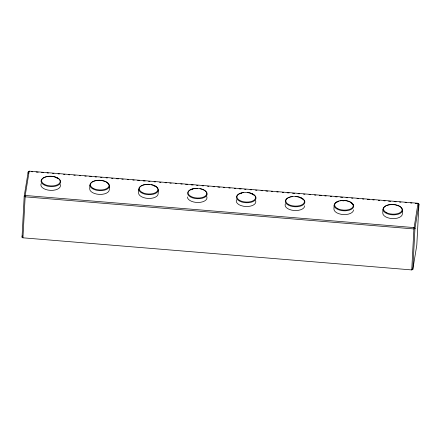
<?xml version="1.0" encoding="UTF-8"?>
<svg xmlns="http://www.w3.org/2000/svg" width="441" height="441" viewBox="0 0 441 441"><rect width="100%" height="100%" fill="white"/><g stroke="black" fill="none" stroke-linecap="round" stroke-linejoin="round"><path stroke-width="0.66" d="M22.05 237.23L24.2 196.239L28.191 171.913L29.205 171.158L418.018 203.268L418.95 204.183L416.8 245.174L412.809 269.501L411.751 269.925L22.943 237.82L22.05 237.23L22.27 235.88M22.943 237.82L25.22 195.479L29.211 171.152L29.249 171.488M28.119 173.28L28.191 171.913M89.898 185.126L89.699 188.886A9.812 5.116 3 0 0 99.451 194.404A9.812 5.116 3 0 0 109.307 189.691L109.506 185.931M138.744 189.156L138.546 192.915A9.812 5.116 3 0 0 148.297 198.439A9.812 5.116 3 0 0 158.154 193.726L158.352 189.966M334.124 205.291L333.925 209.051A9.812 5.116 3 0 0 343.677 214.574A9.812 5.116 3 0 0 353.533 209.861M382.97 209.326L382.771 213.086A9.812 5.116 3 0 0 392.523 218.604A9.812 5.116 3 0 0 402.379 213.891L402.578 210.131M411.751 269.925L413.901 228.934L418.018 203.262L418.95 204.183L414.959 228.51L412.809 269.501M414.959 228.51L413.901 228.934L25.093 196.829L24.2 196.239L25.22 195.479L414.027 227.589L414.959 228.51L414.027 227.589M31.305 171.659L32.678 171.77M36.107 172.056L38.163 172.222M41.592 172.508L43.648 172.679M47.077 172.96L48.449 173.076M52.562 173.412L53.934 173.528M58.047 173.864L59.419 173.98M63.537 174.322L64.904 174.432M68.333 174.713L69.706 174.829M73.823 175.171L75.191 175.281M79.308 175.623L80.681 175.733M84.793 176.075L86.166 176.191M89.595 176.472L91.651 176.643M95.08 176.924L96.452 177.039M100.565 177.376L101.937 177.491M106.049 177.828L107.422 177.944M111.534 178.285L112.907 178.396M116.336 178.682L118.392 178.848M121.821 179.134L123.193 179.244M127.306 179.586L128.678 179.696M132.796 180.038L134.163 180.154M137.592 180.435L139.648 180.606M143.077 180.887L145.139 181.058M148.567 181.339L149.934 181.455M154.052 181.791L155.425 181.907M159.537 182.249L160.91 182.359M165.022 182.701L166.395 182.811M169.824 183.098L171.196 183.208M175.309 183.55L176.681 183.66M180.793 184.002L182.166 184.118M185.595 184.399L187.651 184.57M191.08 184.851L193.136 185.022M196.565 185.303L197.937 185.418M202.05 185.76L203.422 185.87M207.54 186.212L208.907 186.323M213.025 186.664L214.398 186.775M217.826 187.061L219.883 187.232M223.311 187.513L224.678 187.629M228.796 187.965L230.169 188.081M234.281 188.417L235.654 188.533M239.083 188.814L241.139 188.985M244.568 189.266L245.94 189.382M250.053 189.724L251.425 189.834M255.537 190.176L256.91 190.286M261.022 190.628L262.395 190.744M265.824 191.025L267.88 191.196M271.309 191.477L272.681 191.592M276.794 191.929L278.166 192.044M282.284 192.381L283.651 192.496M287.08 192.778L289.142 192.949M292.57 193.235L294.627 193.401M298.055 193.687L299.428 193.797M303.54 194.139L304.913 194.249M309.025 194.591L310.398 194.707M314.51 195.043L315.883 195.159M319.312 195.44L321.368 195.611M324.797 195.892L326.169 196.008M330.281 196.35L331.654 196.46M335.083 196.741L337.139 196.912M340.568 197.199L342.624 197.364M346.053 197.651L347.425 197.761M351.543 198.103L352.91 198.213M357.028 198.555L358.395 198.671M362.513 199.007L363.886 199.123M367.314 199.404L369.371 199.575M372.799 199.856L374.172 199.971M378.284 200.313L379.657 200.423M383.769 200.765L385.142 200.875M388.571 201.162L390.627 201.328M394.056 201.614L396.112 201.785M399.54 202.066L400.913 202.182M405.025 202.518L406.398 202.634M410.516 202.97L411.883 203.086M415.312 203.367L417.368 203.538M418.018 203.262L418.057 203.593M395.362 204.889A9.812 5.116 3 0 1 401.635 212.259A9.812 5.116 3 0 1 387.104 213.687A9.812 5.116 3 0 1 385.881 205.826M386.349 205.616A9.812 5.116 3 0 1 394.745 204.789M348.881 201.465A9.812 5.116 3 0 1 351.405 209.293A9.812 5.116 3 0 1 336.384 208.676A9.812 5.116 3 0 1 339.074 201.063M340.226 200.815A9.812 5.116 3 0 1 346.521 200.859M347.128 200.98A9.812 5.116 3 0 1 348.318 201.283M336.329 202.595A9.322 4.857 3 0 1 337.382 201.989M342.767 200.826A9.322 4.857 3 0 1 343.98 200.837M351.097 202.866A9.322 4.857 3 0 1 352.938 204.806M299.786 197.645A9.322 4.857 3 0 1 301.264 198.263M302.25 198.83A9.322 4.857 3 0 1 303.176 199.564M295.779 196.581A9.812 5.116 3 0 1 304.119 203.99A9.812 5.116 3 0 1 288.579 205.241A9.812 5.116 3 0 1 290.228 197.028M290.795 196.895A9.812 5.116 3 0 1 292.598 196.614M304.692 205.826A9.812 5.116 3 0 1 293.552 210.44A9.812 5.116 3 0 1 285.432 203.709M239.689 193.919A9.322 4.857 3 0 1 241.624 193.23M250.94 193.61A9.322 4.857 3 0 1 252.423 194.227M252.858 194.464A9.322 4.857 3 0 1 253.9 195.154M255.526 200.451A9.812 5.116 3 0 1 245.984 206.504A9.812 5.116 3 0 1 236.585 199.674M247.572 192.607A9.812 5.116 3 0 1 255.102 200.153A9.812 5.116 3 0 1 239.573 201.129A9.812 5.116 3 0 1 241.381 192.998M241.949 192.86A9.812 5.116 3 0 1 243.752 192.579M151.136 184.724A9.812 5.116 3 0 1 156.671 192.739A9.812 5.116 3 0 1 140.734 192.353A9.812 5.116 3 0 1 145.453 184.586M146.065 184.514A9.812 5.116 3 0 1 149.885 184.542M153.766 185.733A9.322 4.857 3 0 1 155.171 186.394M202.882 189.564A9.812 5.116 3 0 1 204.133 197.568A9.812 5.116 3 0 1 188.98 195.903A9.812 5.116 3 0 1 194.294 188.621M195.534 188.5A9.812 5.116 3 0 1 197.447 188.478M199.982 188.759A9.812 5.116 3 0 1 202.342 189.365M206.68 196.421A9.812 5.116 3 0 1 198.422 202.48A9.812 5.116 3 0 1 187.392 196.951M190.843 189.889A9.322 4.857 3 0 1 192.783 189.195M102.295 180.689A9.812 5.116 3 0 1 106.744 189.354A9.812 5.116 3 0 1 90.333 186.681A9.812 5.116 3 0 1 101.673 180.59M60.147 184.321A9.812 5.116 3 0 1 50.605 190.369A9.812 5.116 3 0 1 41.206 183.539M53.449 176.654A9.812 5.116 3 0 1 57.898 185.325A9.812 5.116 3 0 1 41.487 182.646A9.812 5.116 3 0 1 52.826 176.554M107.797 183.428A9.322 4.857 3 0 1 108.712 184.641M56.073 177.662A9.322 4.857 3 0 1 57.479 178.329M386.173 212.474A9.322 4.857 3 0 0 401.779 210.936A9.322 4.857 3 0 0 390.434 204.519A9.322 4.857 3 0 0 386.173 212.474M337.326 208.444A9.322 4.857 3 0 0 352.932 206.906A9.322 4.857 3 0 0 341.588 200.484A9.322 4.857 3 0 0 337.326 208.444M288.48 204.409A9.322 4.857 3 0 0 304.086 202.871A9.322 4.857 3 0 0 292.747 196.449A9.322 4.857 3 0 0 288.48 204.409M239.634 200.374A9.322 4.857 3 0 0 255.245 198.836A9.322 4.857 3 0 0 243.901 192.414A9.322 4.857 3 0 0 239.634 200.374M141.947 192.309A9.322 4.857 3 0 0 157.553 190.771A9.322 4.857 3 0 0 146.208 184.349A9.322 4.857 3 0 0 141.947 192.309M190.793 196.344A9.322 4.857 3 0 0 206.399 194.806A9.322 4.857 3 0 0 195.054 188.384A9.322 4.857 3 0 0 190.793 196.344M93.101 188.274A9.322 4.857 3 0 0 108.706 186.736A9.322 4.857 3 0 0 97.362 180.314A9.322 4.857 3 0 0 93.101 188.274M44.254 184.239A9.322 4.857 3 0 0 59.86 182.701A9.322 4.857 3 0 0 48.521 176.279A9.322 4.857 3 0 0 44.254 184.239"/></g></svg>
